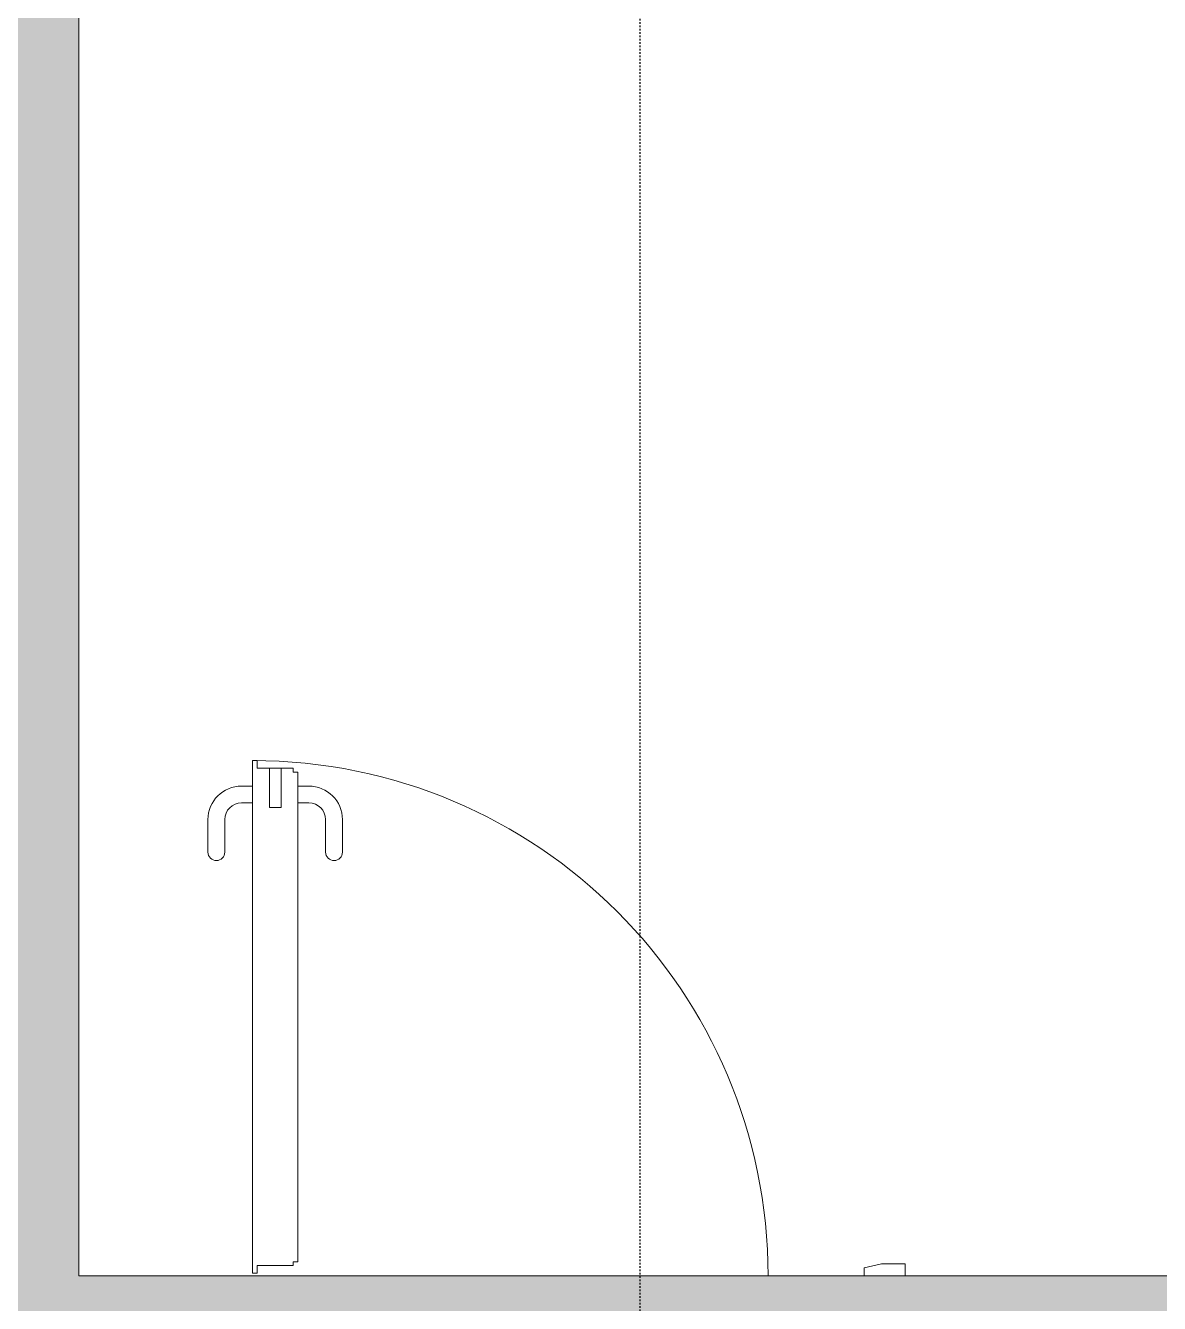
# Model space of a CAD drawing. Header units: inches. Extents: x 9391 to 11530, y 1186 to 2858.
# Drawn here: x 10119.8 to 10204.8, y 2318 to 2413.8 of the extents above; entities that cross this region are included whole.
import ezdxf

# ---------------------------------------------------------------- set-up
doc = ezdxf.new("R2010")
doc.units = ezdxf.units.IN
doc.header["$MEASUREMENT"] = 0
doc.linetypes.add('Aligning Line 1_8_', pattern=[0.25, 0.125, -0.125])
for name, color, linetype, lineweight in [('A-DOOR', 31, 'Continuous', 13), ('A-DOOR-2', 31, 'Continuous', 9), ('A-DOOR-3', 31, 'Continuous', 20), ('G-ANNO-SYMB', 111, 'Aligning Line 1_8_', 30), ('Q-SPCQ', 91, 'Continuous', 9), ('S-FNDN', 32, 'Continuous', 13), ('S-FNDN-1', 32, 'Continuous', 5)]:
    doc.layers.add(name, color=color, linetype=linetype, lineweight=lineweight)

# ---------------------------------------------------------------- blocks, each defined once
blk = doc.blocks.new('Doors_Door-sets_ASSA ABLOY_Shop-Entry-Door-FG_HardwareSet-3D - 1100x2200 _ 11x22M-1563456-FLOOR PLAN - ROOF')
at = {"layer": 'A-DOOR-2'}
blk.add_arc((18.98, -4), 38.63, 180, 270, dxfattribs=at)
at = {"layer": 'A-DOOR-3'}
for p, q in [((15.937, -4.768), (18.638, -4.768)), ((15.937, -5.063), (15.937, -4.768)), ((18.638, -4.768), (18.638, -4.197)), ((18.638, -4.197), (18.98, -4.197)), ((18.98, -4.197), (18.98, -42.63)), ((15.594, -5.063), (15.937, -5.063)), ((15.594, -41.764), (15.594, -5.063)), ((16.854, -39.106), (16.854, -42.059)), ((17.72, -39.106), (16.854, -39.106)), ((17.72, -42.059), (17.72, -39.106)), ((15.937, -41.764), (15.594, -41.764)), ((15.937, -42.059), (15.937, -41.764)), ((16.854, -42.059), (15.937, -42.059)), ((18.638, -42.059), (17.72, -42.059)), ((18.638, -42.63), (18.638, -42.059)), ((18.98, -42.63), (18.638, -42.63))]:
    blk.add_line(p, q, dxfattribs=at)
blk = doc.blocks.new('Architectural Hardware_Albuebryter ESP_ASSA ABLOY_TO026ESP - Albuebryter ESP_TO026ESP-1563420-FLOOR PLAN - ROOF')
at = {"layer": 'Q-SPCQ'}
for p, q in [((10183.936, 2320.992), (10182.632, 2320.673)), ((10182.632, 2320.673), (10182.632, 2320.082)), ((10185.707, 2320.992), (10183.936, 2320.992)), ((10185.707, 2320.082), (10185.707, 2320.992))]:
    blk.add_line(p, q, dxfattribs=at)
blk = doc.blocks.new('Architectural Hardware_HT7132_ASSA ABLOY_9402611AX26 - HT7132_9402611AX26-1563460-FLOOR PLAN - ROOF')
at = {"layer": 'Q-SPCQ'}
for p, q in [((10135.975, 2356.803), (10136.802, 2356.803)), ((10140.188, 2356.803), (10141.014, 2356.803)), ((10136.802, 2355.543), (10135.975, 2355.543)), ((10141.014, 2355.543), (10140.188, 2355.543)), ((10133.455, 2351.842), (10133.455, 2354.283)), ((10134.715, 2354.283), (10134.715, 2351.842)), ((10142.274, 2351.842), (10142.274, 2354.283)), ((10143.534, 2354.283), (10143.534, 2351.842))]:
    blk.add_line(p, q, dxfattribs=at)
for centre, radius, start, end in [((10135.975, 2354.283), 2.52, 90, 180), ((10141.014, 2354.283), 2.52, 0, 90), ((10135.975, 2354.283), 1.26, 90, 180), ((10141.014, 2354.283), 1.26, 0, 90), ((10134.085, 2351.842), 0.63, 180, 0), ((10142.904, 2351.842), 0.63, 180, 0)]:
    blk.add_arc(centre, radius, start, end, dxfattribs=at)
blk = doc.blocks.new('Architectural Hardware_LK411-50 MA_ASSA ABLOY_9401643AX23 - LK411-50 MA_9401643AX23-1563463-FLOOR PLAN - ROOF')
at = {"layer": 'Q-SPCQ'}
blk.add_line((0.295, 1.26), (0.295, 2.126), dxfattribs=at)
blk = doc.blocks.new('Architectural Hardware_LK311-50 MA_ASSA ABLOY_9401641AX23 - LK311-50 MA_9401641AX23-1563464-FLOOR PLAN - ROOF')
at = {"layer": 'Q-SPCQ'}
blk.add_line((0.295, 1.26), (0.295, 2.126), dxfattribs=at)

msp = doc.modelspace()

# ---------------------------------------------------------------- hatches: boundary and pattern name
at = {"layer": 'S-FNDN-1'}
for points in [[(10123.782, 2320.082), (10123.782, 2605.564), (10115.782, 2605.564), (10115.782, 2320.082)], [(11066.004, 2312.082), (11114.504, 2312.082), (11114.504, 2320.082), (9727.295, 2320.082), (9727.295, 2312.082), (11065.862, 2312.082)]]:
    msp.add_hatch(color=256, dxfattribs=at).paths.add_polyline_path(points, flags=0)

# ---------------------------------------------------------------- linework, layer by layer
at = {"layer": 'G-ANNO-SYMB'}
msp.add_line((10165.832, 2666.061), (10165.832, 1425.582), dxfattribs=at)
at = {"layer": 'S-FNDN'}
for p, q in [((10123.782, 2605.564), (10123.782, 2320.082)), ((10123.782, 2320.082), (11114.504, 2320.082))]:
    msp.add_line(p, q, dxfattribs=at)

# ---------------------------------------------------------------- block references
at = {"layer": 'A-DOOR', "rotation": 180}
msp.add_blockref('Doors_Door-sets_ASSA ABLOY_Shop-Entry-Door-FG_HardwareSet-3D - 1100x2200 _ 11x22M-1563456-FLOOR PLAN - ROOF', (10155.782, 2316.082), dxfattribs=at)
at = {"layer": 'Q-SPCQ', "rotation": 270.0000000000007}
for name in ['Architectural Hardware_LK411-50 MA_ASSA ABLOY_9401643AX23 - LK411-50 MA_9401643AX23-1563463-FLOOR PLAN - ROOF', 'Architectural Hardware_LK311-50 MA_ASSA ABLOY_9401641AX23 - LK311-50 MA_9401641AX23-1563464-FLOOR PLAN - ROOF']:
    msp.add_blockref(name, (10136.802, 2358.437), dxfattribs=at)
at = {"layer": 'Q-SPCQ'}
for name in ['Architectural Hardware_HT7132_ASSA ABLOY_9402611AX26 - HT7132_9402611AX26-1563460-FLOOR PLAN - ROOF', 'Architectural Hardware_Albuebryter ESP_ASSA ABLOY_TO026ESP - Albuebryter ESP_TO026ESP-1563420-FLOOR PLAN - ROOF']:
    msp.add_blockref(name, (0, 0), dxfattribs=at)

doc.saveas('drawing.dxf')
